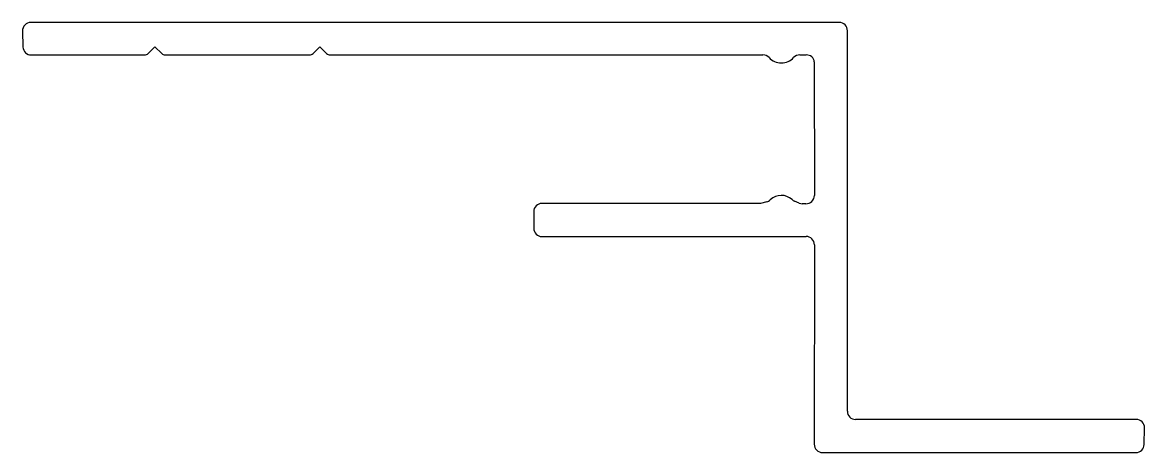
# Model space of a CAD drawing. Extents: x 831.3 to 899.3, y 332 to 358.1.
import ezdxf

# ---------------------------------------------------------------- set-up
doc = ezdxf.new("R2010")
doc.units = 0
doc.layers.get('0').update_dxf_attribs({"linetype": 'CONTINUOUS'})

msp = doc.modelspace()

# ---------------------------------------------------------------- linework, layer by layer
for p, q in [((880.803, 358.088), (831.765, 358.087)), ((831.265, 357.572), (831.295, 356.602)), ((881.298, 334.54), (881.303, 357.588)), ((831.795, 356.118), (838.677, 356.12)), ((838.889, 356.208), (839.301, 356.62)), ((839.301, 356.62), (839.713, 356.208)), ((839.925, 356.12), (848.677, 356.12)), ((848.889, 356.208), (849.301, 356.62)), ((849.301, 356.62), (849.713, 356.208)), ((849.925, 356.12), (875.772, 356.123)), ((875.772, 356.123), (876.182, 356.123)), ((878.415, 356.124), (878.801, 356.12)), ((879.295, 355.697), (879.299, 347.61)), ((876.029, 347.116), (862.773, 347.123)), ((876.407, 347.219), (876.029, 347.116)), ((878.385, 347.149), (878.09, 347.271)), ((878.79, 347.107), (878.567, 347.111)), ((862.273, 346.622), (862.275, 345.617)), ((862.775, 345.119), (878.797, 345.124)), ((879.297, 344.623), (879.291, 332.537)), ((898.825, 334.042), (881.795, 334.039)), ((899.302, 332.526), (899.325, 333.531)), ((879.791, 332.036), (898.803, 332.038))]:
    msp.add_line(p, q)
for centre, radius, start, end in [((831.765, 357.587), 0.5, 89.99096, 181.80122), ((880.803, 357.588), 0.5, 359.98454, 90.01504), ((831.795, 356.618), 0.5, 181.80122, 270.01969), ((838.677, 356.42), 0.3, 270.01969, 315), ((839.925, 356.42), 0.3, 225, 270), ((848.677, 356.42), 0.3, 270, 315), ((849.925, 356.42), 0.3, 225, 270.00592), ((876.182, 355.623), 0.5, 42.65931, 90), ((877.295, 356.649), 1.014, 222.65931, 317.41536), ((878.41, 355.625), 0.5, 89.37157, 137.41536), ((878.831, 355.655), 0.466, 5.11894, 93.67813), ((862.773, 346.623), 0.5, 89.94852, 180.14975), ((876.275, 347.702), 0.5, 285.29667, 313.99993), ((877.295, 346.646), 0.968, 47.80354, 133.99993), ((878.281, 347.733), 0.5, 227.80354, 247.54347), ((878.576, 347.611), 0.5, 247.54347, 268.96985), ((878.799, 347.607), 0.5, 268.96985, 0.29178), ((862.775, 345.619), 0.5, 180.14975, 270.01407), ((878.797, 344.624), 0.5, 359.96436, 90.0556), ((881.798, 334.539), 0.5, 179.94562, 269.71034), ((898.825, 333.542), 0.5, 358.7155, 90.0379), ((879.791, 332.536), 0.5, 179.93656, 269.99565), ((898.802, 332.538), 0.5, 270.11492, 358.7155)]:
    msp.add_arc(centre, radius, start, end)

doc.saveas('drawing.dxf')
